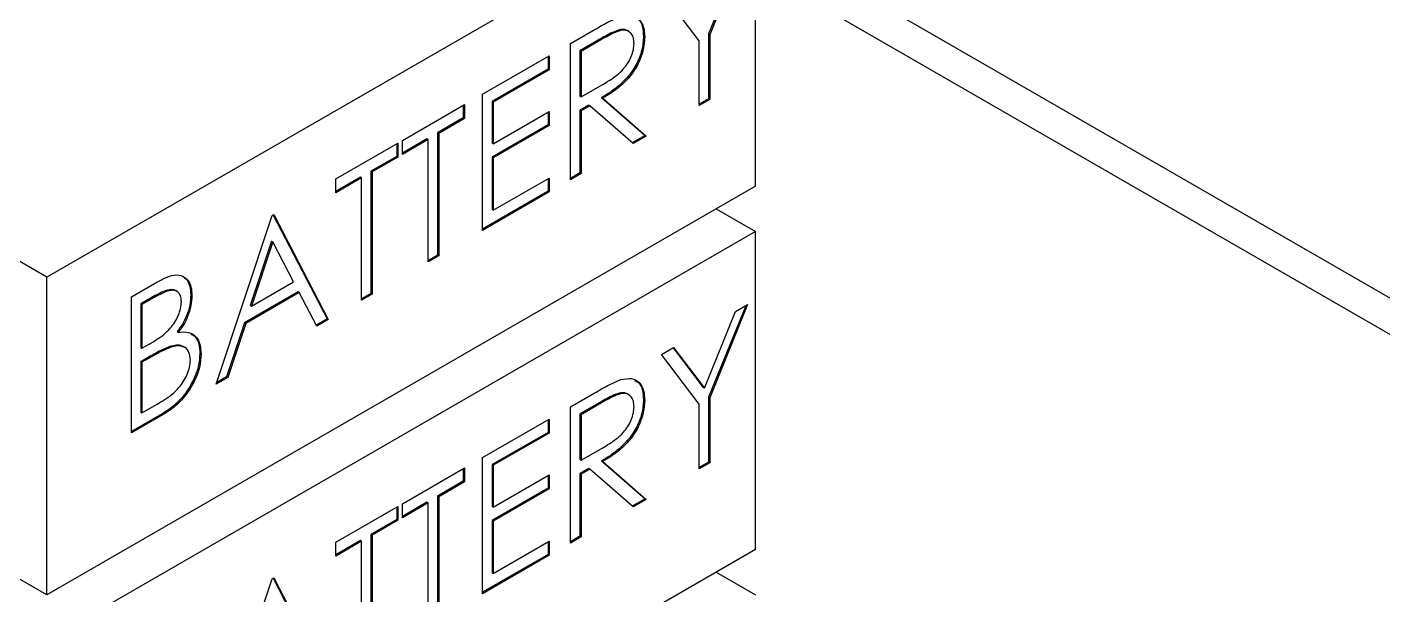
# Model space of a CAD drawing. Header units: millimetres. Extents: x 0 to 17520, y 0 to 12300.
# Drawn here: x 15423.3 to 15666.8, y 10598.7 to 10700.8 of the extents above; entities that cross this region are included whole.
import ezdxf

# ---------------------------------------------------------------- set-up
doc = ezdxf.new("R2010")
doc.units = ezdxf.units.MM
doc.header["$LTSCALE"] = 30

msp = doc.modelspace()

# ---------------------------------------------------------------- linework, layer by layer
for p, q in [((15426.821, 10655.847), (15250.045, 10757.898)), ((15554.1, 10729.324), (15426.821, 10655.847)), ((15554.1, 10672.166), (15554.1, 10729.324)), ((15554.1, 10717.844), (15879.976, 10529.72)), ((15552.362, 10716), (15545.693, 10699.543)), ((15552.704, 10716.198), (15545.905, 10699.421)), ((15554.1, 10711.312), (15879.976, 10523.188)), ((15544.001, 10698.322), (15537.202, 10707.249)), ((15520.884, 10697.828), (15525.129, 10700.279)), ((15520.884, 10673.332), (15520.884, 10697.828)), ((15526.553, 10698.834), (15522.576, 10696.538)), ((15526.765, 10698.711), (15522.788, 10696.415)), ((15526.553, 10698.834), (15526.765, 10698.711)), ((15531.347, 10699.992), (15531.082, 10700.145)), ((15534.21, 10698.971), (15533.998, 10699.093)), ((15544.001, 10686.677), (15544.001, 10698.322)), ((15545.693, 10699.543), (15545.693, 10687.899)), ((15545.905, 10699.421), (15545.693, 10699.543)), ((15545.905, 10699.421), (15545.905, 10687.776)), ((15505.11, 10688.722), (15517.077, 10695.63)), ((15516.864, 10695.508), (15516.864, 10693.24)), ((15517.077, 10695.63), (15517.077, 10693.118)), ((15522.576, 10696.538), (15522.576, 10688.372)), ((15522.576, 10696.538), (15522.788, 10696.415)), ((15522.788, 10696.415), (15522.788, 10688.25)), ((15516.864, 10693.24), (15506.802, 10687.431)), ((15517.077, 10693.118), (15507.014, 10687.309)), ((15517.077, 10693.118), (15516.864, 10693.24)), ((15505.11, 10664.226), (15505.11, 10688.722)), ((15522.576, 10688.372), (15522.788, 10688.25)), ((15522.788, 10688.25), (15526.672, 10690.457)), ((15526.477, 10688.112), (15534.27, 10681.305)), ((15526.689, 10687.989), (15526.477, 10688.112)), ((15490.696, 10680.401), (15501.847, 10686.838)), ((15501.634, 10686.716), (15501.634, 10684.448)), ((15501.847, 10686.838), (15501.847, 10684.326)), ((15506.802, 10687.431), (15506.802, 10679.894)), ((15507.014, 10687.309), (15506.802, 10687.431)), ((15507.014, 10687.309), (15507.014, 10679.772)), ((15524.123, 10686.753), (15522.576, 10685.86)), ((15522.576, 10685.86), (15522.576, 10674.554)), ((15522.788, 10685.737), (15522.576, 10685.86)), ((15524.335, 10686.63), (15522.788, 10685.737)), ((15522.788, 10685.737), (15522.788, 10674.431)), ((15524.335, 10686.63), (15524.123, 10686.753)), ((15532.128, 10679.823), (15524.335, 10686.63)), ((15526.689, 10687.989), (15534.482, 10681.182)), ((15545.693, 10687.899), (15544.001, 10686.922)), ((15545.905, 10687.776), (15544.001, 10686.677)), ((15545.905, 10687.776), (15545.693, 10687.899)), ((15501.634, 10684.448), (15497.011, 10681.779)), ((15501.847, 10684.326), (15497.223, 10681.657)), ((15501.847, 10684.326), (15501.634, 10684.448)), ((15516.864, 10683.191), (15506.802, 10677.382)), ((15507.014, 10679.772), (15517.077, 10685.581)), ((15516.864, 10685.458), (15516.864, 10683.191)), ((15517.077, 10683.068), (15516.864, 10683.191)), ((15517.077, 10685.581), (15517.077, 10683.068)), ((15497.011, 10681.779), (15497.011, 10659.796)), ((15497.223, 10681.657), (15497.011, 10681.779)), ((15497.223, 10681.657), (15497.223, 10659.673)), ((15517.077, 10683.068), (15507.014, 10677.259)), ((15534.27, 10681.305), (15531.959, 10679.971)), ((15534.482, 10681.182), (15532.128, 10679.823)), ((15534.482, 10681.182), (15534.27, 10681.305)), ((15478.73, 10673.493), (15489.88, 10679.93)), ((15489.668, 10679.808), (15489.668, 10677.54)), ((15489.88, 10679.93), (15489.88, 10677.418)), ((15495.107, 10680.68), (15490.696, 10678.134)), ((15495.319, 10680.558), (15490.696, 10677.889)), ((15490.696, 10677.889), (15490.696, 10680.401)), ((15495.319, 10680.558), (15495.107, 10680.68)), ((15495.319, 10658.574), (15495.319, 10680.558)), ((15507.014, 10679.772), (15506.802, 10679.894)), ((15489.668, 10677.54), (15485.045, 10674.871)), ((15489.88, 10677.418), (15485.257, 10674.749)), ((15489.88, 10677.418), (15489.668, 10677.54)), ((15506.802, 10677.382), (15506.802, 10667.96)), ((15507.014, 10677.259), (15506.802, 10677.382)), ((15507.014, 10677.259), (15507.014, 10667.838)), ((15483.141, 10673.772), (15478.73, 10671.226)), ((15483.353, 10673.65), (15478.73, 10670.981)), ((15478.73, 10670.981), (15478.73, 10673.493)), ((15483.353, 10673.65), (15483.141, 10673.772)), ((15483.353, 10651.666), (15483.353, 10673.65)), ((15485.045, 10674.871), (15485.045, 10652.888)), ((15485.257, 10674.749), (15485.045, 10674.871)), ((15485.257, 10674.749), (15485.257, 10652.765)), ((15507.014, 10667.838), (15517.077, 10673.647)), ((15516.864, 10673.524), (15516.864, 10671.257)), ((15517.077, 10673.647), (15517.077, 10671.134)), ((15522.576, 10674.554), (15520.884, 10673.577)), ((15522.788, 10674.431), (15520.884, 10673.332)), ((15522.788, 10674.431), (15522.576, 10674.554)), ((15554.1, 10672.166), (15426.821, 10598.69)), ((15516.864, 10671.257), (15505.11, 10664.471)), ((15517.077, 10671.134), (15505.11, 10664.226)), ((15517.077, 10671.134), (15516.864, 10671.257)), ((15457.245, 10636.594), (15467.307, 10666.899)), ((15467.307, 10666.899), (15467.579, 10667.056)), ((15467.465, 10666.99), (15477.158, 10648.334)), ((15467.579, 10667.056), (15477.37, 10648.212)), ((15507.014, 10667.838), (15506.802, 10667.96)), ((15547.028, 10668.084), (15554.1, 10664.001)), ((15554.1, 10664.001), (15426.821, 10590.524)), ((15554.1, 10606.843), (15554.1, 10664.001)), ((15467.21, 10662.313), (15463.368, 10650.738)), ((15467.422, 10662.191), (15463.58, 10650.615)), ((15467.21, 10662.313), (15467.422, 10662.191)), ((15471.161, 10654.992), (15467.422, 10662.191)), ((15497.011, 10659.796), (15495.319, 10658.819)), ((15497.223, 10659.673), (15495.319, 10658.574)), ((15497.223, 10659.673), (15497.011, 10659.796)), ((15426.821, 10598.69), (15426.821, 10655.847)), ((15442.015, 10652.298), (15446.153, 10654.687)), ((15463.58, 10650.615), (15471.161, 10654.992)), ((15442.015, 10627.802), (15442.015, 10652.298)), ((15446.29, 10652.499), (15443.706, 10651.007)), ((15446.502, 10652.376), (15443.918, 10650.885)), ((15446.29, 10652.499), (15446.502, 10652.376)), ((15450.235, 10653.239), (15449.97, 10653.392)), ((15452.893, 10652.508), (15452.681, 10652.63)), ((15471.952, 10653.181), (15462.336, 10647.629)), ((15472.164, 10653.058), (15462.548, 10647.507)), ((15472.164, 10653.058), (15471.952, 10653.181)), ((15475.3, 10647.017), (15472.164, 10653.058)), ((15485.045, 10652.888), (15483.353, 10651.911)), ((15485.257, 10652.765), (15483.353, 10651.666)), ((15485.257, 10652.765), (15485.045, 10652.888)), ((15443.706, 10651.007), (15443.706, 10643.156)), ((15443.706, 10651.007), (15443.918, 10650.885)), ((15443.918, 10650.885), (15443.918, 10643.033)), ((15463.368, 10650.738), (15463.58, 10650.615)), ((15544.957, 10635.877), (15550.524, 10649.616)), ((15552.362, 10650.677), (15545.693, 10634.22)), ((15552.704, 10650.874), (15545.905, 10634.098)), ((15550.524, 10649.616), (15552.704, 10650.874)), ((15462.336, 10647.629), (15459.11, 10637.916)), ((15462.548, 10647.507), (15459.322, 10637.793)), ((15462.548, 10647.507), (15462.336, 10647.629)), ((15477.158, 10648.334), (15475.203, 10647.206)), ((15477.37, 10648.212), (15475.3, 10647.017)), ((15477.37, 10648.212), (15477.158, 10648.334)), ((15450.441, 10645.881), (15450.229, 10646.004)), ((15443.706, 10643.156), (15443.918, 10643.033)), ((15443.918, 10643.033), (15445.197, 10643.772)), ((15448.937, 10643.374), (15449.149, 10643.251)), ((15451.581, 10643.175), (15451.316, 10643.328)), ((15454.525, 10641.977), (15454.313, 10642.1)), ((15537.202, 10641.925), (15539.382, 10643.184)), ((15544.001, 10632.999), (15537.202, 10641.925)), ((15539.3, 10643.136), (15544.745, 10635.999)), ((15539.382, 10643.184), (15544.957, 10635.877)), ((15444.968, 10641.372), (15443.706, 10640.643)), ((15443.706, 10640.643), (15443.706, 10631.536)), ((15443.706, 10640.643), (15443.918, 10640.521)), ((15445.18, 10641.249), (15443.918, 10640.521)), ((15443.918, 10640.521), (15443.918, 10631.413)), ((15444.968, 10641.372), (15445.18, 10641.249)), ((15459.322, 10637.793), (15457.245, 10636.594)), ((15459.11, 10637.916), (15457.345, 10636.897)), ((15459.322, 10637.793), (15459.11, 10637.916)), ((15520.884, 10632.505), (15525.129, 10634.956)), ((15531.347, 10634.668), (15531.082, 10634.821)), ((15544.957, 10635.877), (15544.745, 10635.999)), ((15443.918, 10631.413), (15446.629, 10632.978)), ((15520.884, 10608.009), (15520.884, 10632.505)), ((15526.553, 10633.51), (15522.576, 10631.214)), ((15526.765, 10633.388), (15522.788, 10631.092)), ((15526.553, 10633.51), (15526.765, 10633.388)), ((15534.21, 10633.647), (15533.998, 10633.77)), ((15544.001, 10621.354), (15544.001, 10632.999)), ((15545.693, 10634.22), (15545.693, 10622.576)), ((15545.905, 10634.098), (15545.693, 10634.22)), ((15545.905, 10634.098), (15545.905, 10622.453)), ((15447.539, 10631.236), (15442.015, 10628.047)), ((15447.751, 10631.114), (15442.015, 10627.802)), ((15443.706, 10631.536), (15443.918, 10631.413)), ((15447.751, 10631.114), (15447.539, 10631.236)), ((15505.11, 10623.399), (15517.077, 10630.307)), ((15516.864, 10630.185), (15516.864, 10627.917)), ((15517.077, 10630.307), (15517.077, 10627.795)), ((15522.576, 10631.214), (15522.576, 10623.049)), ((15522.576, 10631.214), (15522.788, 10631.092)), ((15522.788, 10631.092), (15522.788, 10622.926)), ((15516.864, 10627.917), (15506.802, 10622.108)), ((15517.077, 10627.795), (15507.014, 10621.986)), ((15517.077, 10627.795), (15516.864, 10627.917)), ((15522.788, 10622.926), (15526.672, 10625.134)), ((15505.11, 10598.903), (15505.11, 10623.399)), ((15522.576, 10623.049), (15522.788, 10622.926)), ((15526.477, 10622.788), (15534.27, 10615.981)), ((15526.689, 10622.666), (15526.477, 10622.788)), ((15526.689, 10622.666), (15534.482, 10615.859)), ((15545.693, 10622.576), (15544.001, 10621.599)), ((15545.905, 10622.453), (15544.001, 10621.354)), ((15545.905, 10622.453), (15545.693, 10622.576)), ((15490.696, 10615.078), (15501.847, 10621.515)), ((15501.634, 10621.393), (15501.634, 10619.125)), ((15501.847, 10621.515), (15501.847, 10619.003)), ((15506.802, 10622.108), (15506.802, 10614.571)), ((15507.014, 10621.986), (15506.802, 10622.108)), ((15507.014, 10621.986), (15507.014, 10614.448)), ((15507.014, 10614.448), (15517.077, 10620.257)), ((15516.864, 10620.135), (15516.864, 10617.867)), ((15517.077, 10620.257), (15517.077, 10617.745)), ((15524.123, 10621.429), (15522.576, 10620.536)), ((15522.576, 10620.536), (15522.576, 10609.23)), ((15522.788, 10620.414), (15522.576, 10620.536)), ((15524.335, 10621.307), (15522.788, 10620.414)), ((15522.788, 10620.414), (15522.788, 10609.108)), ((15524.335, 10621.307), (15524.123, 10621.429)), ((15532.128, 10614.5), (15524.335, 10621.307)), ((15501.634, 10619.125), (15497.011, 10616.456)), ((15501.847, 10619.003), (15497.223, 10616.334)), ((15501.847, 10619.003), (15501.634, 10619.125)), ((15516.864, 10617.867), (15506.802, 10612.058)), ((15517.077, 10617.745), (15507.014, 10611.936)), ((15517.077, 10617.745), (15516.864, 10617.867)), ((15495.107, 10615.357), (15490.696, 10612.81)), ((15495.319, 10615.235), (15490.696, 10612.566)), ((15490.696, 10612.566), (15490.696, 10615.078)), ((15495.319, 10615.235), (15495.107, 10615.357)), ((15495.319, 10593.251), (15495.319, 10615.235)), ((15497.011, 10616.456), (15497.011, 10594.472)), ((15497.223, 10616.334), (15497.011, 10616.456)), ((15497.223, 10616.334), (15497.223, 10594.35)), ((15534.27, 10615.981), (15531.959, 10614.647)), ((15534.482, 10615.859), (15532.128, 10614.5)), ((15534.482, 10615.859), (15534.27, 10615.981)), ((15478.73, 10608.17), (15489.88, 10614.607)), ((15489.668, 10614.485), (15489.668, 10612.217)), ((15489.88, 10614.607), (15489.88, 10612.095)), ((15507.014, 10614.448), (15506.802, 10614.571)), ((15489.668, 10612.217), (15485.045, 10609.548)), ((15489.88, 10612.095), (15485.257, 10609.426)), ((15489.88, 10612.095), (15489.668, 10612.217)), ((15506.802, 10612.058), (15506.802, 10602.637)), ((15507.014, 10611.936), (15506.802, 10612.058)), ((15507.014, 10611.936), (15507.014, 10602.514)), ((15483.141, 10608.449), (15478.73, 10605.902)), ((15483.353, 10608.327), (15478.73, 10605.657)), ((15478.73, 10605.657), (15478.73, 10608.17)), ((15483.353, 10608.327), (15483.141, 10608.449)), ((15483.353, 10586.343), (15483.353, 10608.327)), ((15485.045, 10609.548), (15485.045, 10587.564)), ((15485.257, 10609.426), (15485.045, 10609.548)), ((15485.257, 10609.426), (15485.257, 10587.442)), ((15507.014, 10602.514), (15517.077, 10608.323)), ((15516.864, 10608.201), (15516.864, 10605.933)), ((15517.077, 10608.323), (15517.077, 10605.811)), ((15522.576, 10609.23), (15520.884, 10608.254)), ((15522.788, 10609.108), (15520.884, 10608.009)), ((15522.788, 10609.108), (15522.576, 10609.23)), ((15554.1, 10606.843), (15426.821, 10533.366)), ((15516.864, 10605.933), (15505.11, 10599.148)), ((15517.077, 10605.811), (15505.11, 10598.903)), ((15517.077, 10605.811), (15516.864, 10605.933)), ((15426.821, 10598.69), (15419.75, 10602.772)), ((15457.245, 10571.271), (15467.307, 10601.576)), ((15467.307, 10601.576), (15467.579, 10601.733)), ((15467.465, 10601.667), (15477.158, 10583.011)), ((15467.579, 10601.733), (15477.37, 10582.889)), ((15507.014, 10602.514), (15506.802, 10602.637)), ((15547.028, 10602.76), (15554.1, 10598.678))]:
    msp.add_line(p, q)
for points, knots in [([(15525.129, 10700.279), (15526.031, 10700.803), (15527.639, 10701.737), (15529.234, 10702.42), (15529.935, 10702.72)], [0, 0, 0, 0, 0.5602407, 1, 1, 1, 1]), ([(15529.935, 10702.72), (15530.601, 10702.849), (15531.932, 10703.108), (15533.332, 10702.265), (15534.105, 10700.811), (15534.175, 10699.584), (15534.21, 10698.971)], [0, 0, 0, 0, 0.2798004, 0.5595067, 0.7796324, 1, 1, 1, 1]), ([(15531.093, 10700.105), (15531.055, 10700.138), (15530.821, 10700.334), (15530.125, 10700.408), (15529.028, 10700.122), (15527.791, 10699.532), (15526.966, 10699.066), (15526.553, 10698.834)], [0, 0, 0, 0, 0.0379762, 0.2302227, 0.4863399, 0.7431375, 1, 1, 1, 1]), ([(15532.307, 10697.876), (15532.284, 10698.222), (15532.238, 10698.913), (15531.816, 10699.649), (15531.217, 10700.129), (15530.35, 10700.307), (15529.236, 10699.993), (15528.004, 10699.411), (15527.178, 10698.945), (15526.765, 10698.711)], [0, 0, 0, 0, 0.1249184, 0.2498475, 0.3747975, 0.4997351, 0.6661813, 0.8330696, 1, 1, 1, 1]), ([(15532.387, 10702.589), (15532.645, 10702.476), (15533.316, 10702.182), (15533.88, 10700.909), (15533.959, 10699.699), (15533.998, 10699.093)], [0, 0, 0, 0, 0.2382204, 0.618901, 1, 1, 1, 1]), ([(15533.998, 10699.093), (15533.943, 10698.286), (15533.832, 10696.674), (15532.78, 10694.007), (15531.259, 10691.816), (15529.618, 10690.234), (15528.054, 10689.066), (15527.002, 10688.43), (15526.477, 10688.112)], [0, 0, 0, 0, 0.18650802, 0.37274775, 0.55906659, 0.70587536, 0.85291037, 1, 1, 1, 1]), ([(15526.672, 10690.457), (15527.093, 10690.709), (15527.936, 10691.211), (15529.196, 10692.078), (15530.322, 10693.102), (15531.218, 10694.288), (15531.829, 10695.492), (15532.235, 10696.738), (15532.283, 10697.497), (15532.307, 10697.876)], [0, 0, 0, 0, 0.16692923, 0.33379625, 0.50023666, 0.6251754, 0.75014978, 0.87507033, 1, 1, 1, 1]), ([(15534.21, 10698.971), (15534.155, 10698.164), (15534.044, 10696.552), (15532.992, 10693.885), (15531.471, 10691.694), (15529.83, 10690.111), (15528.266, 10688.943), (15527.215, 10688.307), (15526.689, 10687.989)], [0, 0, 0, 0, 0.18650802, 0.37274775, 0.55906659, 0.70587536, 0.85291037, 1, 1, 1, 1]), ([(15446.153, 10654.687), (15446.757, 10655.018), (15447.964, 10655.68), (15449.757, 10656.314), (15451.24, 10656.149), (15452.209, 10655.288), (15452.795, 10654.099), (15452.86, 10653.038), (15452.893, 10652.508)], [0, 0, 0, 0, 0.1870201, 0.3737285, 0.559947, 0.7066251, 0.8533079, 1, 1, 1, 1]), ([(15451.164, 10656.011), (15451.443, 10655.814), (15452.039, 10655.392), (15452.578, 10654.213), (15452.647, 10653.158), (15452.681, 10652.63)], [0, 0, 0, 0, 0.3047183, 0.652348, 1, 1, 1, 1]), ([(15449.987, 10653.363), (15449.968, 10653.38), (15449.792, 10653.541), (15449.086, 10653.633), (15447.84, 10653.339), (15446.807, 10652.779), (15446.29, 10652.499)], [0, 0, 0, 0, 0.0232752, 0.2186694, 0.60871005, 1, 1, 1, 1]), ([(15450.989, 10651.365), (15450.974, 10651.654), (15450.943, 10652.233), (15450.657, 10652.915), (15450.166, 10653.334), (15449.319, 10653.544), (15448.046, 10653.206), (15447.017, 10652.653), (15446.502, 10652.376)], [0, 0, 0, 0, 0.1250976, 0.2500415, 0.3749974, 0.5000294, 0.749615, 1, 1, 1, 1]), ([(15452.681, 10652.63), (15452.647, 10652.03), (15452.578, 10650.83), (15452.007, 10648.998), (15451.209, 10647.345), (15450.556, 10646.451), (15450.229, 10646.004)], [0, 0, 0, 0, 0.27994023, 0.55966358, 0.77976473, 1, 1, 1, 1]), ([(15452.893, 10652.508), (15452.859, 10651.908), (15452.79, 10650.707), (15452.219, 10648.875), (15451.422, 10647.223), (15450.768, 10646.328), (15450.441, 10645.881)], [0, 0, 0, 0, 0.27994023, 0.55966358, 0.77976473, 1, 1, 1, 1]), ([(15445.197, 10643.772), (15445.628, 10644.028), (15446.49, 10644.541), (15447.777, 10645.436), (15448.93, 10646.48), (15449.837, 10647.701), (15450.477, 10648.922), (15450.911, 10650.198), (15450.963, 10650.976), (15450.989, 10651.365)], [0, 0, 0, 0, 0.1669484, 0.3338115, 0.5002812, 0.6252679, 0.7502377, 0.8751601, 1, 1, 1, 1]), ([(15450.441, 10645.881), (15451.077, 10645.95), (15452.346, 10646.089), (15453.682, 10645.22), (15454.408, 10643.766), (15454.486, 10642.574), (15454.525, 10641.977)], [0, 0, 0, 0, 0.280383, 0.5596034, 0.7797598, 1, 1, 1, 1]), ([(15452.681, 10645.627), (15452.96, 10645.491), (15453.634, 10645.161), (15454.185, 10643.869), (15454.27, 10642.689), (15454.313, 10642.1)], [0, 0, 0, 0, 0.2606007, 0.63023, 1, 1, 1, 1]), ([(15448.937, 10643.374), (15448.199, 10643.053), (15446.881, 10642.48), (15445.553, 10641.711), (15444.968, 10641.372)], [0, 0, 0, 0, 0.5597309, 1, 1, 1, 1]), ([(15449.149, 10643.251), (15448.411, 10642.931), (15447.093, 10642.358), (15445.765, 10641.588), (15445.18, 10641.249)], [0, 0, 0, 0, 0.5597309, 1, 1, 1, 1]), ([(15454.313, 10642.1), (15454.262, 10641.338), (15454.16, 10639.816), (15453.212, 10637.313), (15451.758, 10634.851), (15449.775, 10632.674), (15448.285, 10631.716), (15447.539, 10631.236)], [0, 0, 0, 0, 0.186671, 0.3731929, 0.559947, 0.7797053, 1, 1, 1, 1]), ([(15454.525, 10641.977), (15454.474, 10641.216), (15454.372, 10639.694), (15453.424, 10637.19), (15451.97, 10634.729), (15449.987, 10632.551), (15448.497, 10631.593), (15447.751, 10631.114)], [0, 0, 0, 0, 0.186671, 0.3731929, 0.559947, 0.7797053, 1, 1, 1, 1]), ([(15451.305, 10643.258), (15451.248, 10643.316), (15450.949, 10643.615), (15450.101, 10643.636), (15449.325, 10643.461), (15448.937, 10643.374)], [0, 0, 0, 0, 0.1061795, 0.5529167, 1, 1, 1, 1]), ([(15452.621, 10640.878), (15452.558, 10641.445), (15452.432, 10642.579), (15451.463, 10643.353), (15450.333, 10643.543), (15449.544, 10643.349), (15449.149, 10643.251)], [0, 0, 0, 0, 0.2790372, 0.558608, 0.7792186, 1, 1, 1, 1]), ([(15446.629, 10632.978), (15447.076, 10633.242), (15447.968, 10633.771), (15449.3, 10634.702), (15450.487, 10635.806), (15451.415, 10637.082), (15452.068, 10638.347), (15452.536, 10639.667), (15452.593, 10640.475), (15452.621, 10640.878)], [0, 0, 0, 0, 0.1669376, 0.3338045, 0.5002161, 0.6252191, 0.7502034, 0.875136, 1, 1, 1, 1]), ([(15525.129, 10634.956), (15526.031, 10635.48), (15527.639, 10636.414), (15529.234, 10637.097), (15529.935, 10637.397)], [0, 0, 0, 0, 0.5602407, 1, 1, 1, 1]), ([(15529.935, 10637.397), (15530.601, 10637.526), (15531.932, 10637.785), (15533.332, 10636.942), (15534.105, 10635.488), (15534.175, 10634.261), (15534.21, 10633.647)], [0, 0, 0, 0, 0.2797941, 0.5594985, 0.7796226, 1, 1, 1, 1]), ([(15532.387, 10637.266), (15532.645, 10637.153), (15533.316, 10636.859), (15533.88, 10635.586), (15533.959, 10634.375), (15533.998, 10633.77)], [0, 0, 0, 0, 0.2382158, 0.6188889, 1, 1, 1, 1]), ([(15531.093, 10634.782), (15531.055, 10634.815), (15530.821, 10635.011), (15530.125, 10635.084), (15529.028, 10634.799), (15527.791, 10634.209), (15526.966, 10633.743), (15526.553, 10633.51)], [0, 0, 0, 0, 0.037976, 0.2302219, 0.4863433, 0.7431384, 1, 1, 1, 1]), ([(15532.307, 10632.553), (15532.284, 10632.899), (15532.238, 10633.59), (15531.816, 10634.325), (15531.217, 10634.806), (15530.35, 10634.984), (15529.236, 10634.67), (15528.004, 10634.088), (15527.178, 10633.621), (15526.765, 10633.388)], [0, 0, 0, 0, 0.1249292, 0.2498477, 0.3747973, 0.4997346, 0.6661834, 0.8330701, 1, 1, 1, 1]), ([(15533.998, 10633.77), (15533.943, 10632.963), (15533.832, 10631.351), (15532.78, 10628.684), (15531.259, 10626.493), (15529.618, 10624.911), (15528.054, 10623.743), (15527.002, 10623.106), (15526.477, 10622.788)], [0, 0, 0, 0, 0.18650802, 0.37274775, 0.55906659, 0.70587536, 0.85291037, 1, 1, 1, 1]), ([(15526.672, 10625.134), (15527.093, 10625.385), (15527.936, 10625.888), (15529.196, 10626.755), (15530.322, 10627.778), (15531.218, 10628.965), (15531.829, 10630.169), (15532.235, 10631.415), (15532.283, 10632.174), (15532.307, 10632.553)], [0, 0, 0, 0, 0.16693, 0.3337977, 0.5002422, 0.6251754, 0.7501588, 0.8750698, 1, 1, 1, 1]), ([(15534.21, 10633.647), (15534.155, 10632.841), (15534.044, 10631.229), (15532.992, 10628.562), (15531.471, 10626.37), (15529.83, 10624.788), (15528.266, 10623.62), (15527.215, 10622.984), (15526.689, 10622.666)], [0, 0, 0, 0, 0.18650802, 0.37274775, 0.55906659, 0.70587536, 0.85291037, 1, 1, 1, 1])]:
    msp.add_open_spline(points, degree=3, knots=knots)

doc.saveas('drawing.dxf')
